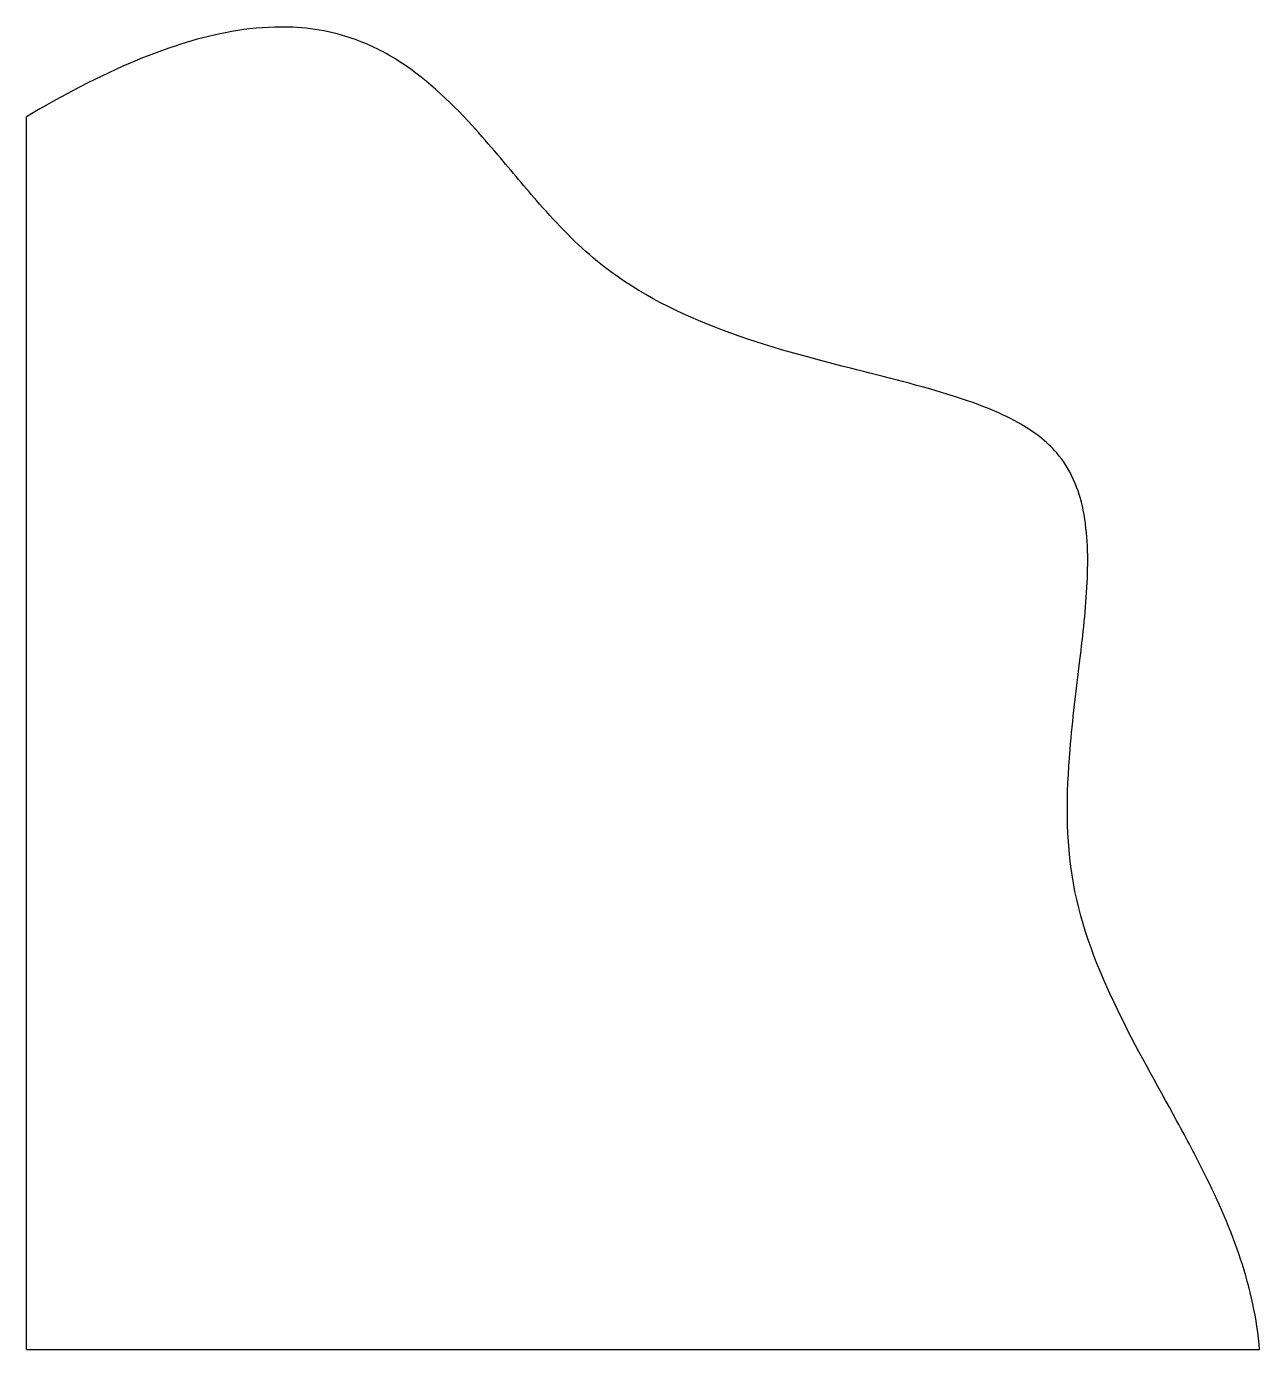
# Model space of a CAD drawing. Header units: millimetres. Extents: x 0 to 50, y 0 to 53.7.
import ezdxf

# ---------------------------------------------------------------- set-up
doc = ezdxf.new("R2010")
doc.units = ezdxf.units.MM
doc.layers.add('Pad_cs', color=7, linetype='CONTINUOUS')

msp = doc.modelspace()

# ---------------------------------------------------------------- linework, layer by layer
at = {"layer": 'Pad_cs'}
for q in [(0, 50, 5), (50, 0, 5)]:
    msp.add_line((0, 0, 5), q, dxfattribs=at)
msp.add_open_spline([(50, 0, 5), (49.9009, 1.24915, 5), (49.6249, 2.47824, 5), (49.2314, 3.66586, 5), (48.8382, 4.85471, 5), (48.3311, 6.00317, 5), (47.7751, 7.12349, 5), (47.4145, 7.84397, 5), (47.0401, 8.55726, 5), (46.6521, 9.26336, 5), (45.8331, 10.7659, 5), (44.9813, 12.2518, 5), (44.2343, 13.7922, 5), (43.4449, 15.421, 5), (42.7704, 17.1243, 5), (42.4515, 18.9129, 5), (42.1336, 20.702, 5), (42.1691, 22.5321, 5), (42.3173, 24.3365, 5), (42.4172, 25.5458, 5), (42.5711, 26.7498, 5), (42.7157, 27.9543, 5), (42.8404, 29.0016, 5), (42.9612, 30.0505, 5), (43.0118, 31.1045, 5), (43.0563, 32.0868, 5), (43.045, 33.0804, 5), (42.8488, 34.0474, 5), (42.6792, 34.8877, 5), (42.3432, 35.7105, 5), (41.7779, 36.364, 5), (41.5722, 36.6026, 5), (41.3375, 36.8238, 5), (41.0738, 37.0276, 5), (40.7988, 37.2389, 5), (40.5093, 37.4284, 5), (40.2055, 37.596, 5), (39.3902, 38.0483, 5), (38.5121, 38.374, 5), (37.6264, 38.6586, 5), (36.2382, 39.0993, 5), (34.8207, 39.4378, 5), (33.4103, 39.7985, 5), (31.5454, 40.2726, 5), (29.6815, 40.7727, 5), (27.8868, 41.4734, 5), (26.1972, 42.133, 5), (24.5627, 42.9782, 5), (23.1539, 44.1307, 5), (22.2989, 44.8301, 5), (21.5352, 45.6326, 5), (20.8067, 46.4607, 5), (20.2313, 47.1149, 5), (19.677, 47.7872, 5), (19.113, 48.4511, 5), (18.7736, 48.853, 5), (18.4272, 49.2488, 5), (18.0738, 49.6384, 5), (17.1396, 50.6622, 5), (16.1234, 51.6316, 5), (14.9346, 52.3561, 5), (14.3126, 52.7359, 5), (13.6457, 53.0438, 5), (12.9486, 53.2576, 5), (12.0176, 53.5454, 5), (11.0379, 53.6614, 5), (10.0651, 53.6354, 5), (9.39367, 53.6153, 5), (8.72842, 53.5398, 5), (8.06938, 53.4088, 5), (6.84121, 53.169, 5), (5.64838, 52.7723, 5), (4.49312, 52.2954, 5), (2.93757, 51.6506, 5), (1.4464, 50.8599, 5), (0, 50, 5)], degree=3, knots=[0, 0, 0, 0, 0.0448732, 0.0448732, 0.0448732, 0.0897464, 0.0897464, 0.0897464, 0.118636, 0.118636, 0.118636, 0.180012, 0.180012, 0.180012, 0.245038, 0.245038, 0.245038, 0.310076, 0.310076, 0.310076, 0.353583, 0.353583, 0.353583, 0.391412, 0.391412, 0.391412, 0.426745, 0.426745, 0.426745, 0.457585, 0.457585, 0.457585, 0.468879, 0.468879, 0.468879, 0.480617, 0.480617, 0.480617, 0.512193, 0.512193, 0.512193, 0.561546, 0.561546, 0.561546, 0.626801, 0.626801, 0.626801, 0.688378, 0.688378, 0.688378, 0.725782, 0.725782, 0.725782, 0.755306, 0.755306, 0.755306, 0.77313, 0.77313, 0.77313, 0.820197, 0.820197, 0.820197, 0.844891, 0.844891, 0.844891, 0.877876, 0.877876, 0.877876, 0.900588, 0.900588, 0.900588, 0.942964, 0.942964, 0.942964, 1, 1, 1, 1], dxfattribs=at)

doc.saveas('drawing.dxf')
